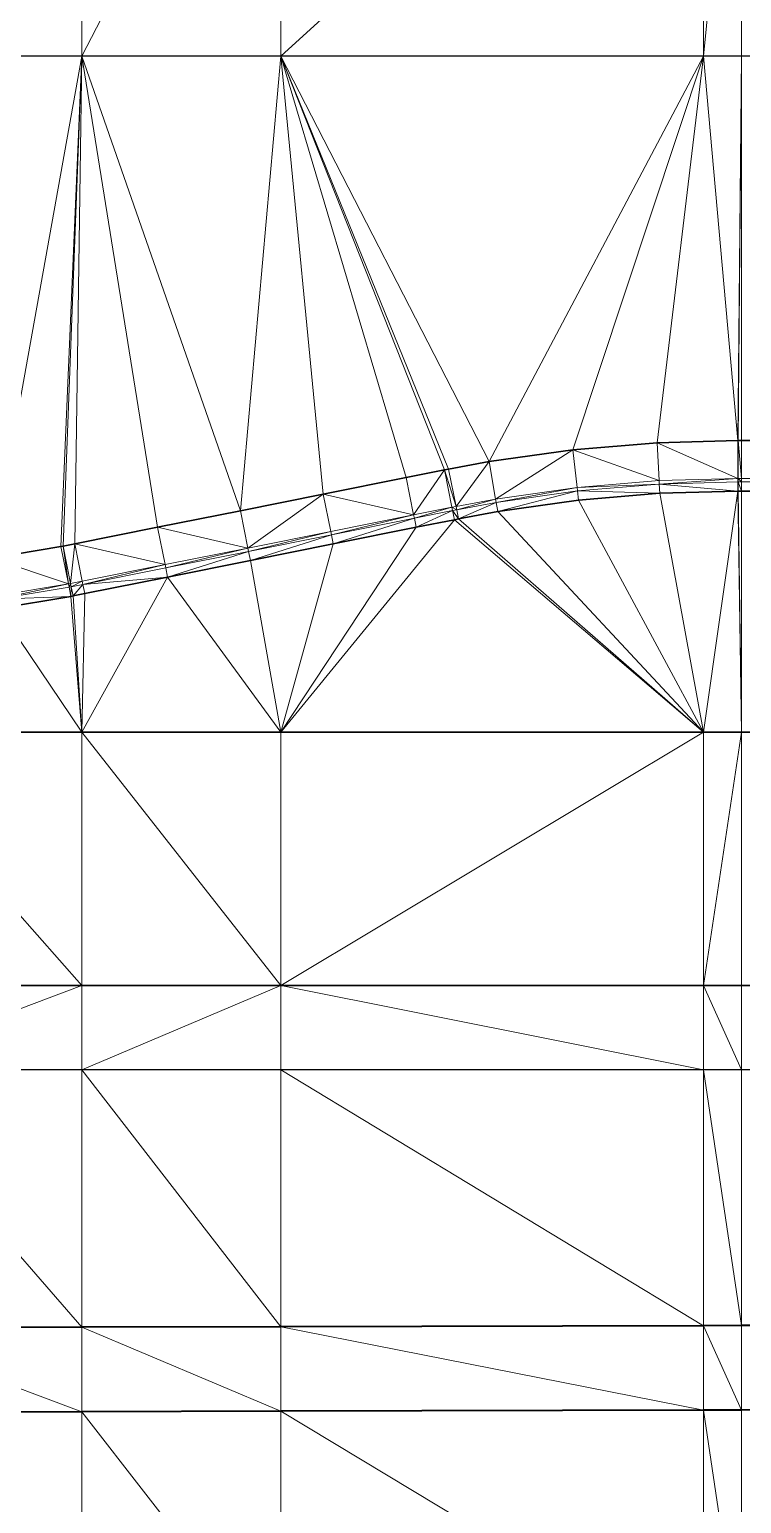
# Model space of a CAD drawing. Header units: metres. Extents: x 246428 to 246884, y 7418966 to 7419490.
# Drawn here: x 246745.9 to 246754.33, y 7419436.09 to 7419453.54 of the extents above; entities that cross this region are included whole.
import ezdxf

# ---------------------------------------------------------------- set-up
doc = ezdxf.new("R2010")
doc.units = ezdxf.units.M
doc.linetypes.add('blank name', pattern=[0])
doc.linetypes.add('HIDDEN', pattern=[9.525, 6.35, -3.175])
doc.layers.add('_12D_UNMAPPED', color=7, linetype='Continuous')
for name, color, linetype, lineweight in [('BATTER', 250, 'HIDDEN', 25), ('DRAINAGE_SWALE', 7, 'CHANNEL_DASHDOT_X4', 40), ('GRADELINES', 250, 'HIDDEN', 25), ('MISC_PATHS', 7, 'Continuous', 35)]:
    doc.layers.add(name, color=color, linetype=linetype, lineweight=lineweight)
for name, color, linetype, lineweight, true_color in [('KERB_BACK', 7, 'Continuous', 35, 0x5fd2ff), ('KERB_LINE', 7, 'Continuous', 18, 0xb9b9b9), ('KERB_LIP', 7, 'Continuous', 35, 0x5fd2ff), ('KERB_TOP', 7, 'Continuous', 18, 0xb9b9b9)]:
    doc.layers.add(name, color=color, linetype=linetype, lineweight=lineweight, true_color=true_color)
doc.styles.get("Standard").update_dxf_attribs({"font": 'romans.shx', "width": 0.65})
doc.linetypes.add('CHANNEL_DASHDOT_X4', pattern='A,6,-1,1,-1,0.004,[">",Standard,S=4,R=0,X=0,Y=-1.7144],0.004,1,-1,6,-1,1,-1', length=20.008)

msp = doc.modelspace()

# ---------------------------------------------------------------- linework, layer by layer
at = {"layer": '_12D_UNMAPPED', "color": 3, "linetype": 'blank name', "lineweight": 0}
for points in [[(246746.522, 7419453.222, 35.116), (246743.878, 7419453.222, 35.076), (246746.522, 7419457.772, 34.98)], [(246746.522, 7419457.772, 34.98), (246743.878, 7419453.222, 35.076), (246743.878, 7419457.772, 34.94)], [(246748.878, 7419453.222, 35.151), (246746.522, 7419453.222, 35.116), (246748.878, 7419457.772, 35.015)], [(246748.878, 7419457.772, 35.015), (246746.522, 7419453.222, 35.116), (246746.522, 7419457.772, 34.98)], [(246753.878, 7419453.222, 35.226), (246748.878, 7419453.222, 35.151), (246753.878, 7419457.772, 35.09)], [(246753.878, 7419457.772, 35.09), (246748.878, 7419453.222, 35.151), (246748.878, 7419457.772, 35.015)], [(246754.329, 7419453.222, 35.233), (246753.878, 7419453.222, 35.226), (246754.329, 7419457.772, 35.097)], [(246754.329, 7419457.772, 35.097), (246753.878, 7419453.222, 35.226), (246753.878, 7419457.772, 35.09)], [(246754.33, 7419453.222, 35.233), (246754.329, 7419453.222, 35.233), (246754.33, 7419457.772, 35.097)], [(246754.33, 7419457.772, 35.097), (246754.329, 7419453.222, 35.233), (246754.329, 7419457.772, 35.097)], [(246746.522, 7419453.222, 35.116), (246745.454, 7419447.28, 35.278), (246743.878, 7419453.222, 35.076)], [(246746.276, 7419447.416, 35.287), (246745.454, 7419447.28, 35.278), (246746.522, 7419453.222, 35.116)], [(246746.302, 7419447.421, 35.287), (246746.276, 7419447.416, 35.287), (246746.522, 7419453.222, 35.116)], [(246746.439, 7419447.448, 35.288), (246746.302, 7419447.421, 35.287), (246746.522, 7419453.222, 35.116)], [(246747.42, 7419447.645, 35.297), (246746.439, 7419447.448, 35.288), (246746.522, 7419453.222, 35.116)], [(246748.401, 7419447.841, 35.306), (246747.42, 7419447.645, 35.297), (246746.522, 7419453.222, 35.116)], [(246748.878, 7419453.222, 35.151), (246748.401, 7419447.841, 35.306), (246746.522, 7419453.222, 35.116)], [(246749.381, 7419448.037, 35.315), (246748.401, 7419447.841, 35.306), (246748.878, 7419453.222, 35.151)], [(246751.344, 7419448.422, 35.332), (246750.863, 7419448.333, 35.328), (246748.878, 7419453.222, 35.151)], [(246750.863, 7419448.333, 35.328), (246750.814, 7419448.323, 35.327), (246748.878, 7419453.222, 35.151)], [(246753.878, 7419453.222, 35.226), (246751.344, 7419448.422, 35.332), (246748.878, 7419453.222, 35.151)], [(246750.814, 7419448.323, 35.327), (246750.362, 7419448.233, 35.323), (246748.878, 7419453.222, 35.151)], [(246750.362, 7419448.233, 35.323), (246749.381, 7419448.037, 35.315), (246748.878, 7419453.222, 35.151)], [(246752.334, 7419448.563, 35.343), (246751.344, 7419448.422, 35.332), (246753.878, 7419453.222, 35.226)], [(246753.33, 7419448.646, 35.356), (246752.334, 7419448.563, 35.343), (246753.878, 7419453.222, 35.226)], [(246754.285, 7419448.672, 35.369), (246753.33, 7419448.646, 35.356), (246753.878, 7419453.222, 35.226)], [(246754.329, 7419453.222, 35.233), (246754.285, 7419448.672, 35.369), (246753.878, 7419453.222, 35.226)], [(246754.291, 7419448.672, 35.369), (246754.285, 7419448.672, 35.369), (246754.329, 7419453.222, 35.233)], [(246754.329, 7419448.672, 35.37), (246754.291, 7419448.672, 35.369), (246754.329, 7419453.222, 35.233)], [(246754.33, 7419453.222, 35.233), (246754.329, 7419448.672, 35.37), (246754.329, 7419453.222, 35.233)], [(246752.334, 7419448.563, 35.343), (246753.33, 7419448.646, 35.356), (246753.355, 7419448.197, 35.37)], [(246753.33, 7419448.646, 35.356), (246754.285, 7419448.672, 35.369), (246754.285, 7419448.222, 35.383)], [(246753.33, 7419448.646, 35.356), (246754.285, 7419448.222, 35.383), (246753.355, 7419448.197, 35.37)], [(246754.285, 7419448.672, 35.369), (246754.291, 7419448.672, 35.369), (246754.291, 7419448.222, 35.383)], [(246754.285, 7419448.672, 35.369), (246754.291, 7419448.222, 35.383), (246754.285, 7419448.222, 35.383)], [(246754.291, 7419448.672, 35.369), (246754.329, 7419448.222, 35.384), (246754.291, 7419448.222, 35.383)], [(246754.291, 7419448.672, 35.369), (246754.329, 7419448.672, 35.37), (246754.329, 7419448.222, 35.384)], [(246750.863, 7419448.333, 35.328), (246751.344, 7419448.422, 35.332), (246750.951, 7419447.892, 35.342)], [(246751.344, 7419448.422, 35.332), (246751.419, 7419447.979, 35.346), (246750.951, 7419447.892, 35.342)], [(246751.344, 7419448.422, 35.332), (246752.334, 7419448.563, 35.343), (246751.419, 7419447.979, 35.346)], [(246752.334, 7419448.563, 35.343), (246752.384, 7419448.115, 35.357), (246751.419, 7419447.979, 35.346)], [(246752.334, 7419448.563, 35.343), (246753.355, 7419448.197, 35.37), (246752.384, 7419448.115, 35.357)], [(246749.381, 7419448.037, 35.315), (246750.362, 7419448.233, 35.323), (246750.45, 7419447.792, 35.337)], [(246750.362, 7419448.233, 35.323), (246750.814, 7419448.323, 35.327), (246750.45, 7419447.792, 35.337)], [(246750.814, 7419448.323, 35.327), (246750.903, 7419447.882, 35.341), (246750.45, 7419447.792, 35.337)], [(246750.814, 7419448.323, 35.327), (246750.863, 7419448.333, 35.328), (246750.951, 7419447.892, 35.342)], [(246750.814, 7419448.323, 35.327), (246750.951, 7419447.892, 35.342), (246750.903, 7419447.882, 35.341)], [(246753.355, 7419448.197, 35.37), (246754.285, 7419448.222, 35.383), (246753.357, 7419448.157, 35.52)], [(246754.285, 7419448.222, 35.383), (246754.285, 7419448.182, 35.533), (246753.357, 7419448.157, 35.52)], [(246754.285, 7419448.222, 35.383), (246754.291, 7419448.222, 35.383), (246754.285, 7419448.182, 35.533)], [(246754.291, 7419448.222, 35.383), (246754.291, 7419448.182, 35.533), (246754.285, 7419448.182, 35.533)], [(246754.291, 7419448.222, 35.383), (246754.329, 7419448.182, 35.534), (246754.291, 7419448.182, 35.533)], [(246754.291, 7419448.222, 35.383), (246754.329, 7419448.222, 35.384), (246754.329, 7419448.182, 35.534)], [(246751.419, 7419447.979, 35.346), (246752.384, 7419448.115, 35.357), (246751.426, 7419447.939, 35.496)], [(246752.384, 7419448.115, 35.357), (246752.388, 7419448.076, 35.507), (246751.426, 7419447.939, 35.496)], [(246751.426, 7419447.939, 35.496), (246752.388, 7419448.076, 35.507), (246751.445, 7419447.831, 35.496)], [(246752.388, 7419448.076, 35.507), (246752.401, 7419447.966, 35.507), (246751.445, 7419447.831, 35.496)], [(246752.384, 7419448.115, 35.357), (246753.355, 7419448.197, 35.37), (246753.357, 7419448.157, 35.52)], [(246752.384, 7419448.115, 35.357), (246753.357, 7419448.157, 35.52), (246752.388, 7419448.076, 35.507)], [(246752.388, 7419448.076, 35.507), (246753.357, 7419448.157, 35.52), (246753.363, 7419448.047, 35.52)], [(246752.388, 7419448.076, 35.507), (246753.363, 7419448.047, 35.52), (246752.401, 7419447.966, 35.507)], [(246752.401, 7419447.966, 35.507), (246753.363, 7419448.047, 35.52), (246753.878, 7419445.222, 35.556)], [(246753.357, 7419448.157, 35.52), (246754.285, 7419448.182, 35.533), (246754.285, 7419448.072, 35.533)], [(246753.357, 7419448.157, 35.52), (246754.285, 7419448.072, 35.533), (246753.363, 7419448.047, 35.52)], [(246753.363, 7419448.047, 35.52), (246754.285, 7419448.072, 35.533), (246753.878, 7419445.222, 35.556)], [(246754.285, 7419448.072, 35.533), (246754.329, 7419445.222, 35.562), (246753.878, 7419445.222, 35.556)], [(246754.285, 7419448.182, 35.533), (246754.291, 7419448.072, 35.533), (246754.285, 7419448.072, 35.533)], [(246754.285, 7419448.182, 35.533), (246754.291, 7419448.182, 35.533), (246754.291, 7419448.072, 35.533)], [(246754.285, 7419448.072, 35.533), (246754.291, 7419448.072, 35.533), (246754.329, 7419445.222, 35.562)], [(246754.291, 7419448.182, 35.533), (246754.329, 7419448.182, 35.534), (246754.329, 7419448.072, 35.534)], [(246754.291, 7419448.182, 35.533), (246754.329, 7419448.072, 35.534), (246754.291, 7419448.072, 35.533)], [(246754.291, 7419448.072, 35.533), (246754.329, 7419448.072, 35.534), (246754.329, 7419445.222, 35.562)], [(246754.329, 7419448.072, 35.534), (246754.33, 7419445.222, 35.562), (246754.329, 7419445.222, 35.562)], [(246748.401, 7419447.841, 35.306), (246749.381, 7419448.037, 35.315), (246748.489, 7419447.399, 35.32)], [(246749.381, 7419448.037, 35.315), (246749.469, 7419447.596, 35.329), (246748.489, 7419447.399, 35.32)], [(246749.381, 7419448.037, 35.315), (246750.45, 7419447.792, 35.337), (246749.469, 7419447.596, 35.329)], [(246750.45, 7419447.792, 35.337), (246750.903, 7419447.882, 35.341), (246750.458, 7419447.752, 35.487)], [(246750.903, 7419447.882, 35.341), (246750.91, 7419447.843, 35.491), (246750.458, 7419447.752, 35.487)], [(246750.903, 7419447.882, 35.341), (246750.951, 7419447.892, 35.342), (246750.959, 7419447.853, 35.492)], [(246750.903, 7419447.882, 35.341), (246750.959, 7419447.853, 35.492), (246750.91, 7419447.843, 35.491)], [(246750.951, 7419447.892, 35.342), (246751.419, 7419447.979, 35.346), (246750.959, 7419447.853, 35.492)], [(246751.419, 7419447.979, 35.346), (246751.426, 7419447.939, 35.496), (246750.959, 7419447.853, 35.492)], [(246750.959, 7419447.853, 35.492), (246751.426, 7419447.939, 35.496), (246750.98, 7419447.745, 35.492)], [(246751.426, 7419447.939, 35.496), (246751.445, 7419447.831, 35.496), (246750.98, 7419447.745, 35.492)], [(246751.445, 7419447.831, 35.496), (246752.401, 7419447.966, 35.507), (246753.878, 7419445.222, 35.556)], [(246747.42, 7419447.645, 35.297), (246748.401, 7419447.841, 35.306), (246748.489, 7419447.399, 35.32)], [(246750.932, 7419447.735, 35.491), (246753.878, 7419445.222, 35.556), (246748.878, 7419445.222, 35.495)], [(246750.479, 7419447.645, 35.487), (246750.932, 7419447.735, 35.491), (246748.878, 7419445.222, 35.495)], [(246749.469, 7419447.596, 35.329), (246750.45, 7419447.792, 35.337), (246749.477, 7419447.556, 35.479)], [(246750.45, 7419447.792, 35.337), (246750.458, 7419447.752, 35.487), (246749.477, 7419447.556, 35.479)], [(246749.477, 7419447.556, 35.479), (246750.458, 7419447.752, 35.487), (246749.499, 7419447.448, 35.479)], [(246750.458, 7419447.752, 35.487), (246750.479, 7419447.645, 35.487), (246749.499, 7419447.448, 35.479)], [(246750.458, 7419447.752, 35.487), (246750.91, 7419447.843, 35.491), (246750.479, 7419447.645, 35.487)], [(246750.91, 7419447.843, 35.491), (246750.932, 7419447.735, 35.491), (246750.479, 7419447.645, 35.487)], [(246750.91, 7419447.843, 35.491), (246750.959, 7419447.853, 35.492), (246750.98, 7419447.745, 35.492)], [(246750.91, 7419447.843, 35.491), (246750.98, 7419447.745, 35.492), (246750.932, 7419447.735, 35.491)], [(246750.932, 7419447.735, 35.491), (246750.98, 7419447.745, 35.492), (246753.878, 7419445.222, 35.556)], [(246750.98, 7419447.745, 35.492), (246751.445, 7419447.831, 35.496), (246753.878, 7419445.222, 35.556)], [(246746.439, 7419447.448, 35.288), (246747.42, 7419447.645, 35.297), (246747.508, 7419447.203, 35.311)], [(246747.42, 7419447.645, 35.297), (246748.489, 7419447.399, 35.32), (246747.508, 7419447.203, 35.311)], [(246748.489, 7419447.399, 35.32), (246749.469, 7419447.596, 35.329), (246748.497, 7419447.36, 35.47)], [(246749.469, 7419447.596, 35.329), (246749.477, 7419447.556, 35.479), (246748.497, 7419447.36, 35.47)], [(246748.497, 7419447.36, 35.47), (246749.477, 7419447.556, 35.479), (246748.518, 7419447.252, 35.47)], [(246749.477, 7419447.556, 35.479), (246749.499, 7419447.448, 35.479), (246748.518, 7419447.252, 35.47)], [(246749.499, 7419447.448, 35.479), (246750.479, 7419447.645, 35.487), (246748.878, 7419445.222, 35.495)], [(246745.454, 7419447.28, 35.278), (246746.276, 7419447.416, 35.287), (246746.364, 7419446.974, 35.301)], [(246746.276, 7419447.416, 35.287), (246746.302, 7419447.421, 35.287), (246746.364, 7419446.974, 35.301)], [(246746.302, 7419447.421, 35.287), (246746.439, 7419447.448, 35.288), (246746.39, 7419446.98, 35.301)], [(246746.302, 7419447.421, 35.287), (246746.39, 7419446.98, 35.301), (246746.364, 7419446.974, 35.301)], [(246746.439, 7419447.448, 35.288), (246746.528, 7419447.007, 35.302), (246746.39, 7419446.98, 35.301)], [(246746.439, 7419447.448, 35.288), (246747.508, 7419447.203, 35.311), (246746.528, 7419447.007, 35.302)], [(246747.508, 7419447.203, 35.311), (246748.489, 7419447.399, 35.32), (246747.516, 7419447.164, 35.461)], [(246748.489, 7419447.399, 35.32), (246748.497, 7419447.36, 35.47), (246747.516, 7419447.164, 35.461)], [(246747.516, 7419447.164, 35.461), (246748.497, 7419447.36, 35.47), (246747.538, 7419447.056, 35.461)], [(246748.497, 7419447.36, 35.47), (246748.518, 7419447.252, 35.47), (246747.538, 7419447.056, 35.461)], [(246748.518, 7419447.252, 35.47), (246749.499, 7419447.448, 35.479), (246748.878, 7419445.222, 35.495)], [(246745.454, 7419447.28, 35.278), (246746.364, 7419446.974, 35.301), (246745.513, 7419446.833, 35.292)], [(246746.528, 7419447.007, 35.302), (246747.508, 7419447.203, 35.311), (246746.536, 7419446.968, 35.452)], [(246747.508, 7419447.203, 35.311), (246747.516, 7419447.164, 35.461), (246746.536, 7419446.968, 35.452)], [(246747.538, 7419447.056, 35.461), (246748.518, 7419447.252, 35.47), (246748.878, 7419445.222, 35.495)], [(246746.39, 7419446.98, 35.301), (246746.528, 7419447.007, 35.302), (246746.398, 7419446.941, 35.451)], [(246746.528, 7419447.007, 35.302), (246746.536, 7419446.968, 35.452), (246746.398, 7419446.941, 35.451)], [(246746.557, 7419446.86, 35.452), (246747.538, 7419447.056, 35.461), (246746.522, 7419445.222, 35.469)], [(246747.538, 7419447.056, 35.461), (246748.878, 7419445.222, 35.495), (246746.522, 7419445.222, 35.469)], [(246746.536, 7419446.968, 35.452), (246747.516, 7419447.164, 35.461), (246747.538, 7419447.056, 35.461)], [(246746.536, 7419446.968, 35.452), (246747.538, 7419447.056, 35.461), (246746.557, 7419446.86, 35.452)], [(246745.513, 7419446.833, 35.292), (246746.364, 7419446.974, 35.301), (246745.518, 7419446.794, 35.442)], [(246746.364, 7419446.974, 35.301), (246746.372, 7419446.935, 35.451), (246745.518, 7419446.794, 35.442)], [(246745.518, 7419446.794, 35.442), (246746.372, 7419446.935, 35.451), (246746.393, 7419446.827, 35.451)], [(246745.518, 7419446.794, 35.442), (246746.393, 7419446.827, 35.451), (246745.532, 7419446.685, 35.442)], [(246745.532, 7419446.685, 35.442), (246746.393, 7419446.827, 35.451), (246746.522, 7419445.222, 35.469)], [(246746.364, 7419446.974, 35.301), (246746.39, 7419446.98, 35.301), (246746.372, 7419446.935, 35.451)], [(246746.39, 7419446.98, 35.301), (246746.398, 7419446.941, 35.451), (246746.372, 7419446.935, 35.451)], [(246746.372, 7419446.935, 35.451), (246746.398, 7419446.941, 35.451), (246746.393, 7419446.827, 35.451)], [(246746.398, 7419446.941, 35.451), (246746.42, 7419446.833, 35.451), (246746.393, 7419446.827, 35.451)], [(246746.393, 7419446.827, 35.451), (246746.42, 7419446.833, 35.451), (246746.522, 7419445.222, 35.469)], [(246746.398, 7419446.941, 35.451), (246746.536, 7419446.968, 35.452), (246746.42, 7419446.833, 35.451)], [(246746.536, 7419446.968, 35.452), (246746.557, 7419446.86, 35.452), (246746.42, 7419446.833, 35.451)], [(246746.42, 7419446.833, 35.451), (246746.557, 7419446.86, 35.452), (246746.522, 7419445.222, 35.469)], [(246745.532, 7419446.685, 35.442), (246746.522, 7419445.222, 35.469), (246743.878, 7419445.222, 35.435)], [(246746.522, 7419445.222, 35.469), (246746.522, 7419442.222, 35.409), (246743.878, 7419445.222, 35.435)], [(246746.522, 7419442.222, 35.409), (246743.878, 7419442.222, 35.375), (246743.878, 7419445.222, 35.435)], [(246748.878, 7419445.222, 35.495), (246748.878, 7419442.222, 35.435), (246746.522, 7419445.222, 35.469)], [(246748.878, 7419442.222, 35.435), (246746.522, 7419442.222, 35.409), (246746.522, 7419445.222, 35.469)], [(246753.878, 7419445.222, 35.556), (246748.878, 7419442.222, 35.435), (246748.878, 7419445.222, 35.495)], [(246753.878, 7419442.222, 35.496), (246748.878, 7419442.222, 35.435), (246753.878, 7419445.222, 35.556)], [(246754.329, 7419442.222, 35.502), (246753.878, 7419442.222, 35.496), (246754.329, 7419445.222, 35.562)], [(246754.329, 7419445.222, 35.562), (246753.878, 7419442.222, 35.496), (246753.878, 7419445.222, 35.556)], [(246754.33, 7419445.222, 35.562), (246754.329, 7419442.222, 35.502), (246754.329, 7419445.222, 35.562)], [(246754.33, 7419442.222, 35.502), (246754.329, 7419442.222, 35.502), (246754.33, 7419445.222, 35.562)], [(246743.878, 7419442.222, 35.375), (246746.522, 7419442.222, 35.409), (246743.878, 7419441.222, 35.365)], [(246746.522, 7419442.222, 35.409), (246746.522, 7419441.222, 35.399), (246743.878, 7419441.222, 35.365)], [(246746.522, 7419442.222, 35.409), (246748.878, 7419442.222, 35.435), (246746.522, 7419441.222, 35.399)], [(246748.878, 7419442.222, 35.435), (246748.878, 7419441.222, 35.425), (246746.522, 7419441.222, 35.399)], [(246748.878, 7419442.222, 35.435), (246753.878, 7419441.222, 35.486), (246748.878, 7419441.222, 35.425)], [(246748.878, 7419442.222, 35.435), (246753.878, 7419442.222, 35.496), (246753.878, 7419441.222, 35.486)], [(246753.878, 7419442.222, 35.496), (246754.329, 7419442.222, 35.502), (246754.329, 7419441.222, 35.492)], [(246753.878, 7419442.222, 35.496), (246754.329, 7419441.222, 35.492), (246753.878, 7419441.222, 35.486)], [(246754.329, 7419442.222, 35.502), (246754.33, 7419442.222, 35.502), (246754.33, 7419441.222, 35.492)], [(246754.329, 7419442.222, 35.502), (246754.33, 7419441.222, 35.492), (246754.329, 7419441.222, 35.492)], [(246746.522, 7419441.222, 35.399), (246746.522, 7419438.178, 34.638), (246743.878, 7419441.222, 35.365)], [(246746.522, 7419438.178, 34.638), (246743.878, 7419438.171, 34.603), (246743.878, 7419441.222, 35.365)], [(246748.878, 7419441.222, 35.425), (246748.878, 7419438.183, 34.666), (246746.522, 7419441.222, 35.399)], [(246748.878, 7419438.183, 34.666), (246746.522, 7419438.178, 34.638), (246746.522, 7419441.222, 35.399)], [(246753.878, 7419441.222, 35.486), (246753.878, 7419438.195, 34.729), (246748.878, 7419441.222, 35.425)], [(246753.878, 7419438.195, 34.729), (246748.878, 7419438.183, 34.666), (246748.878, 7419441.222, 35.425)], [(246754.329, 7419441.222, 35.492), (246754.329, 7419438.197, 34.736), (246753.878, 7419441.222, 35.486)], [(246754.329, 7419438.197, 34.736), (246753.878, 7419438.195, 34.729), (246753.878, 7419441.222, 35.486)], [(246754.33, 7419438.197, 34.736), (246754.329, 7419438.197, 34.736), (246754.329, 7419441.222, 35.492)], [(246754.33, 7419441.222, 35.492), (246754.33, 7419438.197, 34.736), (246754.329, 7419441.222, 35.492)], [(246743.878, 7419438.171, 34.603), (246746.522, 7419438.178, 34.638), (246746.522, 7419437.178, 34.658)], [(246743.878, 7419438.171, 34.603), (246746.522, 7419437.178, 34.658), (246743.878, 7419437.171, 34.623)], [(246746.522, 7419438.178, 34.638), (246748.878, 7419438.183, 34.666), (246748.878, 7419437.183, 34.686)], [(246746.522, 7419438.178, 34.638), (246748.878, 7419437.183, 34.686), (246746.522, 7419437.178, 34.658)], [(246748.878, 7419438.183, 34.666), (246753.878, 7419438.195, 34.729), (246753.878, 7419437.195, 34.749)], [(246748.878, 7419438.183, 34.666), (246753.878, 7419437.195, 34.749), (246748.878, 7419437.183, 34.686)], [(246753.878, 7419438.195, 34.729), (246754.329, 7419438.197, 34.736), (246754.329, 7419437.197, 34.756)], [(246753.878, 7419438.195, 34.729), (246754.329, 7419437.197, 34.756), (246753.878, 7419437.195, 34.749)], [(246754.329, 7419438.197, 34.736), (246754.33, 7419438.197, 34.736), (246754.33, 7419437.197, 34.756)], [(246754.329, 7419438.197, 34.736), (246754.33, 7419437.197, 34.756), (246754.329, 7419437.197, 34.756)], [(246743.878, 7419437.171, 34.623), (246746.522, 7419437.178, 34.658), (246746.522, 7419434.133, 35.419)], [(246743.878, 7419437.171, 34.623), (246746.522, 7419434.133, 35.419), (246743.878, 7419434.121, 35.385)], [(246746.522, 7419437.178, 34.658), (246748.878, 7419437.183, 34.686), (246748.878, 7419434.145, 35.445)], [(246746.522, 7419437.178, 34.658), (246748.878, 7419434.145, 35.445), (246746.522, 7419434.133, 35.419)], [(246748.878, 7419437.183, 34.686), (246753.878, 7419437.195, 34.749), (246753.878, 7419434.169, 35.506)], [(246748.878, 7419437.183, 34.686), (246753.878, 7419434.169, 35.506), (246748.878, 7419434.145, 35.445)], [(246753.878, 7419437.195, 34.749), (246754.329, 7419437.197, 34.756), (246754.329, 7419434.171, 35.512)], [(246753.878, 7419437.195, 34.749), (246754.329, 7419434.171, 35.512), (246753.878, 7419434.169, 35.506)], [(246754.329, 7419437.197, 34.756), (246754.33, 7419437.197, 34.756), (246754.33, 7419434.171, 35.512)], [(246754.329, 7419437.197, 34.756), (246754.33, 7419434.171, 35.512), (246754.329, 7419434.171, 35.512)]]:
    msp.add_3dface(points, dxfattribs=at)
at = {"layer": 'BATTER'}
msp.add_polyline3d([(246756.878, 7419441.222, 35.53), (246755.33, 7419441.222, 35.507), (246755.33, 7419441.222, 35.507), (246755.329, 7419441.222, 35.507), (246755.329, 7419441.222, 35.507), (246754.33, 7419441.222, 35.492), (246754.329, 7419441.222, 35.492), (246753.878, 7419441.222, 35.486), (246748.878, 7419441.222, 35.425), (246746.522, 7419441.222, 35.399), (246743.878, 7419441.222, 35.365), (246743.668, 7419441.222, 35.362), (246738.878, 7419441.222, 35.29), (246733.878, 7419441.222, 35.215), (246728.878, 7419441.222, 35.14), (246723.878, 7419441.222, 35.065), (246722.13, 7419441.222, 35.039)], dxfattribs=at)
at = {"layer": 'DRAINAGE_SWALE'}
for points in [[(246756.878, 7419438.203, 34.776), (246755.33, 7419438.199, 34.751), (246755.33, 7419438.199, 34.751), (246755.329, 7419438.199, 34.751), (246755.329, 7419438.199, 34.751), (246754.33, 7419438.197, 34.736), (246754.329, 7419438.197, 34.736), (246753.878, 7419438.195, 34.729), (246748.878, 7419438.183, 34.666), (246746.522, 7419438.178, 34.638), (246743.878, 7419438.171, 34.603), (246743.668, 7419438.171, 34.6), (246738.878, 7419438.159, 34.525), (246733.878, 7419438.147, 34.447), (246728.878, 7419438.135, 34.369), (246723.878, 7419438.123, 34.291), (246722.13, 7419438.119, 34.263)], [(246756.878, 7419437.203, 34.796), (246755.33, 7419437.199, 34.771), (246755.33, 7419437.199, 34.771), (246755.329, 7419437.199, 34.771), (246755.329, 7419437.199, 34.771), (246754.33, 7419437.197, 34.756), (246754.329, 7419437.197, 34.756), (246753.878, 7419437.195, 34.749), (246748.878, 7419437.183, 34.686), (246746.522, 7419437.178, 34.658), (246743.878, 7419437.171, 34.623), (246743.668, 7419437.171, 34.62), (246738.878, 7419437.159, 34.545), (246733.878, 7419437.147, 34.467), (246728.878, 7419437.135, 34.389), (246723.878, 7419437.123, 34.311), (246722.13, 7419437.119, 34.283)]]:
    msp.add_polyline3d(points, dxfattribs=at)
at = {"layer": 'GRADELINES'}
msp.add_polyline3d([(246764.878, 7419453.222, 35.36), (246763.878, 7419453.222, 35.35), (246759.81, 7419453.222, 35.309), (246759.81, 7419453.222, 35.309), (246758.878, 7419453.222, 35.3), (246758.65, 7419453.222, 35.297), (246758.65, 7419453.222, 35.297), (246758.52, 7419453.222, 35.296), (246758.035, 7419453.222, 35.289), (246758.035, 7419453.222, 35.289), (246756.878, 7419453.222, 35.271), (246756.878, 7419453.222, 35.271), (246755.33, 7419453.222, 35.248), (246755.33, 7419453.222, 35.248), (246755.329, 7419453.222, 35.248), (246755.329, 7419453.222, 35.248), (246754.33, 7419453.222, 35.233), (246754.329, 7419453.222, 35.233), (246753.878, 7419453.222, 35.226), (246748.878, 7419453.222, 35.151), (246746.522, 7419453.222, 35.116), (246743.878, 7419453.222, 35.076)], dxfattribs=at)
at = {"layer": 'KERB_BACK'}
msp.add_polyline3d([(246755.329, 7419448.072, 35.549), (246754.329, 7419448.072, 35.534), (246754.291, 7419448.072, 35.533), (246754.285, 7419448.072, 35.533), (246753.363, 7419448.047, 35.52), (246752.401, 7419447.966, 35.507), (246751.445, 7419447.831, 35.496), (246750.98, 7419447.745, 35.492), (246750.932, 7419447.735, 35.491), (246750.479, 7419447.645, 35.487), (246749.499, 7419447.448, 35.479), (246748.518, 7419447.252, 35.47), (246747.538, 7419447.056, 35.461), (246746.557, 7419446.86, 35.452), (246746.42, 7419446.833, 35.451), (246746.393, 7419446.827, 35.451), (246745.532, 7419446.685, 35.442)], dxfattribs=at)
at = {"layer": 'KERB_LINE'}
msp.add_polyline3d([(246755.329, 7419448.222, 35.399), (246754.329, 7419448.222, 35.384), (246754.291, 7419448.222, 35.383), (246754.285, 7419448.222, 35.383), (246753.355, 7419448.197, 35.37), (246752.384, 7419448.115, 35.357), (246751.419, 7419447.979, 35.346), (246750.951, 7419447.892, 35.342), (246750.903, 7419447.882, 35.341), (246750.45, 7419447.792, 35.337), (246749.469, 7419447.596, 35.329), (246748.489, 7419447.399, 35.32), (246747.508, 7419447.203, 35.311), (246746.528, 7419447.007, 35.302), (246746.39, 7419446.98, 35.301), (246746.364, 7419446.974, 35.301), (246745.513, 7419446.833, 35.292)], dxfattribs=at)
at = {"layer": 'KERB_LIP'}
msp.add_polyline3d([(246755.329, 7419448.672, 35.385), (246754.329, 7419448.672, 35.37), (246754.291, 7419448.672, 35.369), (246754.285, 7419448.672, 35.369), (246753.33, 7419448.646, 35.356), (246752.334, 7419448.563, 35.343), (246751.344, 7419448.422, 35.332), (246750.863, 7419448.333, 35.328), (246750.814, 7419448.323, 35.327), (246750.362, 7419448.233, 35.323), (246749.381, 7419448.037, 35.315), (246748.401, 7419447.841, 35.306), (246747.42, 7419447.645, 35.297), (246746.439, 7419447.448, 35.288), (246746.302, 7419447.421, 35.287), (246746.276, 7419447.416, 35.287), (246745.454, 7419447.28, 35.278)], dxfattribs=at)
at = {"layer": 'KERB_TOP'}
msp.add_polyline3d([(246755.329, 7419448.182, 35.549), (246754.329, 7419448.182, 35.534), (246754.291, 7419448.182, 35.533), (246754.285, 7419448.182, 35.533), (246753.357, 7419448.157, 35.52), (246752.388, 7419448.076, 35.507), (246751.426, 7419447.939, 35.496), (246750.959, 7419447.853, 35.492), (246750.91, 7419447.843, 35.491), (246750.458, 7419447.752, 35.487), (246749.477, 7419447.556, 35.479), (246748.497, 7419447.36, 35.47), (246747.516, 7419447.164, 35.461), (246746.536, 7419446.968, 35.452), (246746.398, 7419446.941, 35.451), (246746.372, 7419446.935, 35.451), (246745.518, 7419446.794, 35.442)], dxfattribs=at)
at = {"layer": 'MISC_PATHS'}
for points in [[(246758.65, 7419445.222, 35.626), (246758.52, 7419445.222, 35.625), (246758.035, 7419445.222, 35.618), (246758.035, 7419445.222, 35.618), (246756.878, 7419445.222, 35.6), (246756.878, 7419445.222, 35.6), (246755.33, 7419445.222, 35.577), (246755.33, 7419445.222, 35.577), (246755.329, 7419445.222, 35.577), (246755.329, 7419445.222, 35.577), (246754.33, 7419445.222, 35.562), (246754.329, 7419445.222, 35.562), (246753.878, 7419445.222, 35.556), (246748.878, 7419445.222, 35.495), (246746.522, 7419445.222, 35.469), (246743.878, 7419445.222, 35.435)], [(246759.81, 7419442.222, 35.578), (246758.878, 7419442.222, 35.569), (246758.65, 7419442.222, 35.566), (246758.65, 7419442.222, 35.566), (246758.52, 7419442.222, 35.565), (246758.035, 7419442.222, 35.558), (246758.035, 7419442.222, 35.558), (246756.878, 7419442.222, 35.54), (246756.878, 7419442.222, 35.54), (246755.33, 7419442.222, 35.517), (246755.33, 7419442.222, 35.517), (246755.329, 7419442.222, 35.517), (246755.329, 7419442.222, 35.517), (246754.33, 7419442.222, 35.502), (246754.329, 7419442.222, 35.502), (246753.878, 7419442.222, 35.496), (246748.878, 7419442.222, 35.435), (246746.522, 7419442.222, 35.409), (246743.878, 7419442.222, 35.375)]]:
    msp.add_polyline3d(points, dxfattribs=at)

doc.saveas('drawing.dxf')
